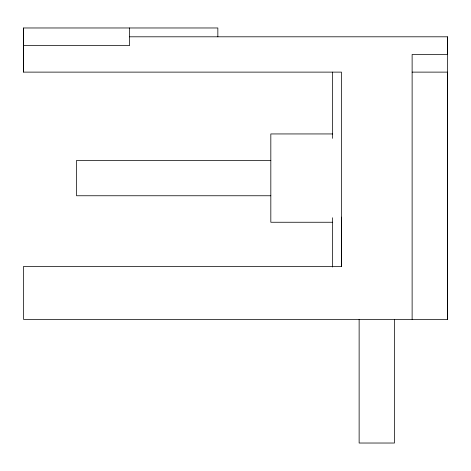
<?xml version="1.0" encoding="UTF-8"?>
<svg xmlns="http://www.w3.org/2000/svg" width="471" height="471" viewBox="0 0 471 471"><rect width="100%" height="100%" fill="white"/><g stroke="black" fill="none" stroke-linecap="round" stroke-linejoin="round"><path stroke-width="0.71" d="M129.531 27.972L129.531 45.634L23.556 45.634L23.556 27.972L217.843 27.972L217.843 36.803M412.125 72.122L447.45 72.122L447.45 319.397L23.55 319.397L23.55 266.409L341.475 266.409L341.469 72.122L23.55 72.122L23.556 36.803L23.556 45.634M341.475 266.409L341.475 217.131M129.531 36.803L447.444 36.803L447.45 319.397M332.644 133.941L270.825 133.941L270.825 222.253L332.644 222.253M270.819 160.434L76.537 160.434L76.537 195.759L270.819 195.759M447.444 36.803L447.444 54.465L412.125 54.465L412.125 319.397M394.457 319.397L394.457 443.028L359.132 443.028L359.132 319.397M332.644 72.122L332.644 138.356M332.644 217.755L332.644 267.022M23.556 27.972L23.55 72.122"/></g></svg>
